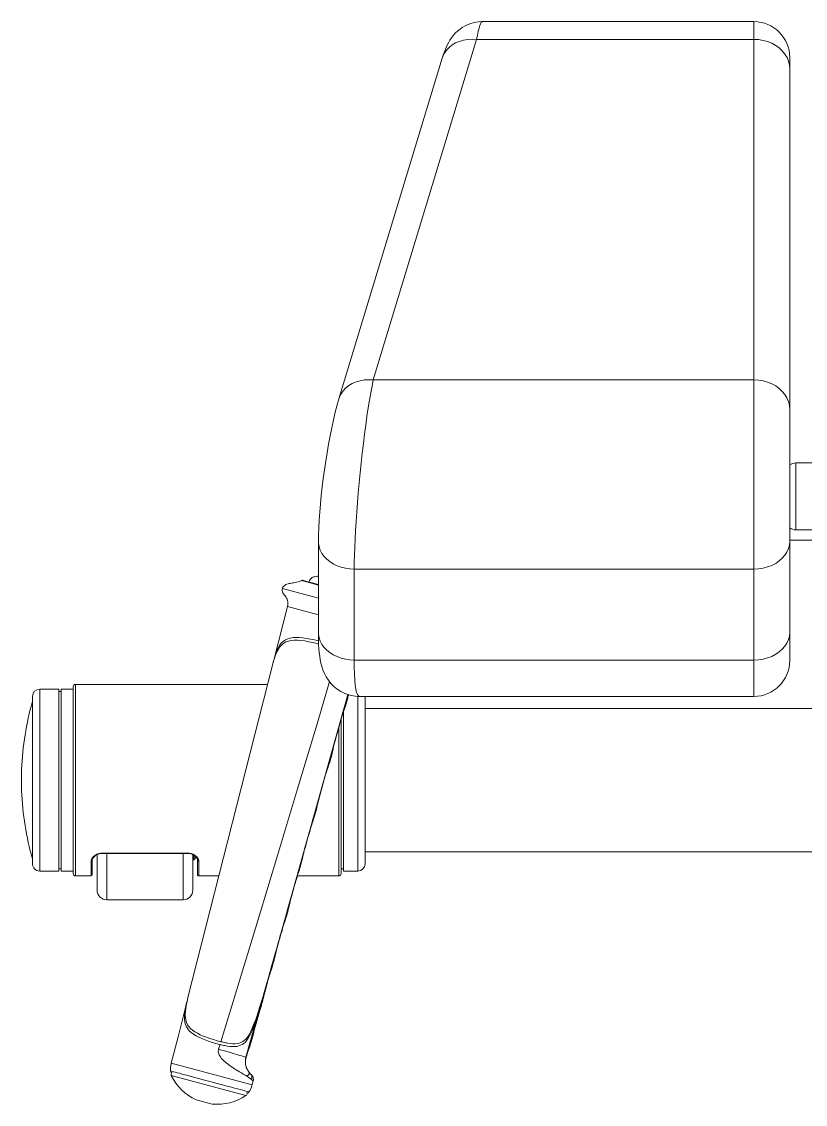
# Model space of a CAD drawing. Header units: centimetres. Extents: x 118932 to 154602, y -32682 to -23521.
# Drawn here: x 129637.79 to 129670.54, y -27739.6 to -27694.37 of the extents above; entities that cross this region are included whole.
import ezdxf

# ---------------------------------------------------------------- set-up
doc = ezdxf.new("R2010")
doc.units = ezdxf.units.CM
doc.header["$LTSCALE"] = 50
doc.header["$MEASUREMENT"] = 0
doc.layers.add('GEN_02_TF_Mobilya', color=7, linetype='Continuous', lineweight=5, true_color=0x745e3d)

# ---------------------------------------------------------------- blocks, each defined once
blk = doc.blocks.new('spor aletleri 3')
at = {"layer": 'GEN_02_TF_Mobilya'}
for p, q in [((-6.689, -102.316), (-4.099, -102.316)), ((-27.679, -105.076), (-26.387, -105.422)), ((-36.631, -108.437), (-36.632, -116.235)), ((-38.331, -115.835), (-38.331, -108.837)), ((-37.131, -108.637), (-37.231, -108.637)), ((-25.459, -109.876), (-25.146, -108.762)), ((-24.435, -115.835), (-24.435, -108.837)), ((-24.435, -109.337), (-3.94, -109.337)), ((-25.435, -116.235), (-25.434, -109.79)), ((-38.785, -112.786), (-38.785, -111.886)), ((-26.602, -113.974), (-26.611, -113.971)), ((-26.524, -113.703), (-26.535, -113.7)), ((-24.435, -115.335), (22.552, -115.336)), ((-31.833, -115.39), (-35.432, -115.39)), ((-31.633, -115.66), (-31.583, -115.66)), ((-27.057, -115.596), (-27.068, -115.594)), ((-26.993, -115.356), (-27, -115.355)), ((-37.131, -116.035), (-37.231, -116.035)), ((-27.224, -116.187), (-27.234, -116.184)), ((-25.435, -116.035), (-25.335, -116.035)), ((-27.93, -118.698), (-27.93, -118.698)), ((-31.868, -121.559), (-31.89, -121.642)), ((-29.372, -123.785), (-29.371, -123.786)), ((-32.532, -124.68), (-29.412, -125.516)), ((-31.493, -125.689), (-30.817, -125.87))]:
    blk.add_line(p, q, dxfattribs=at)
at = {"layer": 'GEN_02_TF_Mobilya', "flags": 128}
for points in [[(-6.689, -102.367), (-6.702, -102.517), (-6.741, -102.664), (-6.804, -102.806), (-6.89, -102.941), (-6.999, -103.066), (-7.129, -103.179), (-7.276, -103.278), (-7.439, -103.362), (-7.615, -103.428), (-7.801, -103.476), (-7.993, -103.506), (-8.189, -103.515), (-24.887, -103.515), (-25.074, -103.506), (-25.258, -103.479), (-25.437, -103.435), (-25.606, -103.375), (-25.765, -103.298), (-25.91, -103.207), (-26.039, -103.103), (-26.149, -102.987), (-26.241, -102.861), (-26.311, -102.728), (-26.358, -102.589), (-26.383, -102.447), (-26.387, -102.367), (-26.387, -106.168), (-26.386, -106.324), (-26.382, -106.51), (-26.374, -106.686), (-26.364, -106.852), (-26.35, -107.008), (-26.331, -107.158), (-26.308, -107.302), (-26.279, -107.443), (-26.242, -107.586), (-26.195, -107.73), (-26.134, -107.876), (-26.059, -108.021), (-25.967, -108.163), (-25.859, -108.299), (-25.735, -108.425), (-25.596, -108.538), (-25.445, -108.635), (-25.282, -108.714), (-25.108, -108.776), (-24.925, -108.817), (-24.733, -108.836), (-24.675, -108.837), (-24.675, -108.837), (-24.714, -108.82), (-24.754, -108.764), (-24.789, -108.668), (-24.819, -108.534), (-24.843, -108.361), (-24.862, -108.152), (-24.876, -107.907), (-24.884, -107.628), (-24.887, -107.317), (-24.887, -103.515), (-24.885, -103.238), (-24.879, -102.936), (-24.868, -102.612), (-24.853, -102.267), (-24.834, -101.905), (-24.811, -101.528), (-24.784, -101.138), (-24.753, -100.737), (-24.719, -100.329), (-24.682, -99.917), (-24.642, -99.502), (-24.599, -99.089), (-24.553, -98.679), (-24.506, -98.276), (-24.456, -97.882), (-24.406, -97.501), (-24.354, -97.135), (-24.301, -96.786), (-24.248, -96.457), (-24.195, -96.151), (-24.143, -95.869), (-24.091, -95.614), (-19.774, -81.387), (-19.962, -81.377), (-20.146, -81.388), (-20.324, -81.418), (-20.493, -81.468), (-20.651, -81.536), (-20.795, -81.621), (-20.922, -81.722), (-21.031, -81.838), (-21.119, -81.966), (-21.185, -82.104), (-21.209, -82.173), (-21.169, -82.047), (-21.122, -81.911), (-21.078, -81.795), (-21.034, -81.693), (-20.99, -81.598), (-20.941, -81.506), (-20.886, -81.413), (-20.821, -81.316), (-20.739, -81.212), (-20.64, -81.104), (-20.521, -80.997), (-20.383, -80.896), (-20.228, -80.808), (-20.059, -80.736), (-19.881, -80.683), (-19.697, -80.653), (-19.54, -80.645), (-19.553, -80.649), (-19.579, -80.676), (-19.607, -80.73), (-19.638, -80.81), (-19.67, -80.917), (-19.703, -81.049), (-19.738, -81.206), (-19.774, -81.387), (-8.189, -81.387), (-7.993, -81.397), (-7.801, -81.428), (-7.615, -81.48), (-7.439, -81.55), (-7.276, -81.639), (-7.128, -81.745), (-6.999, -81.865), (-6.89, -81.998), (-6.803, -82.141), (-6.74, -82.292), (-6.702, -82.449), (-6.689, -82.608)], [(-19.541, -80.645), (-8.189, -80.645), (-8.189, -108.837), (-24.673, -108.837)], [(-21.209, -82.173), (-25.526, -96.4), (-25.599, -96.655), (-25.679, -96.963), (-25.755, -97.283), (-25.826, -97.615), (-25.894, -97.956), (-25.959, -98.303), (-26.02, -98.655), (-26.077, -99.011), (-26.13, -99.369), (-26.179, -99.727), (-26.224, -100.085), (-26.264, -100.439), (-26.3, -100.79), (-26.33, -101.134), (-26.354, -101.469), (-26.372, -101.793), (-26.384, -102.106), (-26.387, -102.367)], [(-6.689, -82.145), (-6.689, -82.147), (-6.69, -107.325), (-6.69, -107.337)], [(-6.689, -96.836), (-6.702, -96.677), (-6.741, -96.52), (-6.804, -96.369), (-6.89, -96.225), (-6.999, -96.092), (-7.129, -95.972), (-7.276, -95.867), (-7.439, -95.778), (-7.615, -95.707), (-7.801, -95.656), (-7.993, -95.625), (-8.189, -95.614), (-24.091, -95.614), (-24.278, -95.605), (-24.463, -95.616), (-24.641, -95.646), (-24.81, -95.695), (-24.968, -95.763), (-25.112, -95.849), (-25.239, -95.95), (-25.348, -96.065), (-25.436, -96.193), (-25.502, -96.332), (-25.526, -96.4)], [(-26.387, -104.735), (-27.891, -104.331), (-27.882, -104.303), (-27.865, -104.27), (-27.842, -104.239), (-27.813, -104.211), (-27.779, -104.187), (-27.74, -104.166), (-27.699, -104.15), (-27.654, -104.135), (-27.608, -104.124), (-27.56, -104.113), (-27.51, -104.104), (-27.458, -104.095), (-27.405, -104.086), (-27.351, -104.077), (-27.295, -104.065), (-27.237, -104.052), (-27.179, -104.034), (-27.119, -104.011), (-27.091, -103.997), (-27.084, -103.999), (-27.062, -104.005), (-26.982, -104.027), (-26.828, -104.069), (-26.631, -104.123), (-26.387, -104.188)], [(-26.387, -104.159), (-27.019, -103.99), (-27.037, -103.987), (-27.055, -103.987), (-27.074, -103.99), (-27.091, -103.997)], [(-26.387, -103.738), (-26.415, -103.843), (-26.387, -103.85)], [(-26.382, -106.515), (-26.553, -106.476), (-26.721, -106.441), (-26.884, -106.413), (-27.038, -106.391), (-27.184, -106.377), (-27.32, -106.373), (-27.446, -106.38), (-27.562, -106.398), (-27.667, -106.427), (-27.762, -106.47), (-27.848, -106.526), (-27.924, -106.596), (-27.994, -106.682), (-28.058, -106.784), (-28.116, -106.906), (-28.169, -107.047), (-28.22, -107.21), (-28.251, -107.329), (-27.679, -105.076), (-27.666, -105.012), (-27.661, -104.949), (-27.665, -104.889), (-27.677, -104.831), (-27.696, -104.777), (-27.721, -104.727), (-27.749, -104.68), (-27.78, -104.636), (-27.811, -104.593), (-27.84, -104.551), (-27.866, -104.509), (-27.886, -104.464), (-27.897, -104.419), (-27.899, -104.375), (-27.891, -104.331)], [(-6.69, -106.168), (-6.702, -106.318), (-6.741, -106.465), (-6.804, -106.608), (-6.89, -106.742), (-6.999, -106.867), (-7.129, -106.98), (-7.276, -107.079), (-7.439, -107.163), (-7.615, -107.229), (-7.801, -107.278), (-7.993, -107.307), (-8.189, -107.317), (-24.887, -107.317), (-25.074, -107.308), (-25.258, -107.281), (-25.437, -107.237), (-25.606, -107.176), (-25.765, -107.099), (-25.91, -107.008), (-26.039, -106.904), (-26.149, -106.788), (-26.241, -106.663), (-26.311, -106.529), (-26.358, -106.391), (-26.383, -106.248), (-26.387, -106.168)], [(-28.302, -107.53), (-28.285, -107.461), (-28.232, -107.276), (-28.177, -107.114), (-28.119, -106.976), (-28.057, -106.859), (-27.99, -106.761), (-27.916, -106.68), (-27.834, -106.614), (-27.742, -106.563), (-27.64, -106.526), (-27.526, -106.501), (-27.4, -106.49), (-27.263, -106.49), (-27.115, -106.501), (-26.956, -106.522), (-26.788, -106.55), (-26.613, -106.585), (-26.433, -106.626), (-26.376, -106.64)], [(-25.922, -108.22), (-26.401, -109.838), (-27.255, -112.704), (-28.087, -115.479), (-28.898, -118.164), (-29.689, -120.759), (-30.458, -123.263), (-30.613, -123.222), (-30.766, -123.178), (-30.915, -123.131), (-31.059, -123.08), (-31.196, -123.027), (-31.324, -122.971), (-31.442, -122.912), (-31.548, -122.849), (-31.642, -122.782), (-31.724, -122.711), (-31.793, -122.634), (-31.848, -122.552), (-31.892, -122.464), (-31.923, -122.367), (-31.942, -122.259), (-31.949, -122.138), (-31.943, -122.002), (-31.925, -121.852), (-31.896, -121.69), (-31.857, -121.516), (-31.834, -121.423), (-28.304, -107.536)], [(-28.251, -107.329), (-28.268, -107.395), (-28.276, -107.431)], [(-36.631, -108.537), (-37.131, -108.537), (-37.131, -116.135), (-36.632, -116.135)], [(-35.832, -115.681), (-35.83, -115.658), (-35.821, -115.626), (-35.806, -115.595), (-35.786, -115.564), (-35.761, -115.536), (-35.733, -115.509), (-35.701, -115.485), (-35.666, -115.463), (-35.628, -115.444), (-35.587, -115.428), (-35.544, -115.415), (-35.499, -115.407), (-35.453, -115.402), (-35.432, -115.402), (-35.432, -115.39), (-35.474, -115.392), (-35.516, -115.397), (-35.559, -115.406), (-35.601, -115.418), (-35.644, -115.435), (-35.685, -115.455), (-35.725, -115.48), (-35.762, -115.508), (-35.796, -115.54), (-35.826, -115.575), (-35.85, -115.611), (-35.867, -115.649), (-35.878, -115.686), (-35.882, -115.723), (-35.882, -116.335), (-36.532, -116.335), (-36.531, -108.337), (-28.508, -108.337)], [(-27.942, -118.7), (-27.819, -118.262), (-27.707, -117.864), (-27.655, -117.681), (-27.606, -117.506), (-27.558, -117.338), (-27.513, -117.177), (-27.428, -116.874), (-27.334, -116.541), (-27.234, -116.184), (-27.067, -115.593), (-26.947, -115.165), (-26.618, -113.995), (-26.611, -113.97), (-26.535, -113.701), (-26.448, -113.391), (-26.33, -112.971), (-26.086, -112.101), (-26.018, -111.859), (-25.946, -111.601), (-25.868, -111.325), (-25.767, -110.964), (-25.618, -110.43), (-25.536, -110.139), (-25.463, -109.875), (-25.385, -109.597), (-25.317, -109.351), (-25.254, -109.126), (-25.197, -108.914), (-25.156, -108.759)], [(-25.15, -108.761), (-25.193, -108.917), (-25.261, -109.159), (-25.408, -109.686), (-25.46, -109.875), (-25.667, -110.615), (-25.765, -110.965)], [(-25.453, -109.857), (-25.432, -109.78), (-25.411, -109.707), (-25.39, -109.639), (-25.371, -109.576), (-25.352, -109.518), (-25.333, -109.463), (-25.314, -109.411), (-25.295, -109.36), (-25.277, -109.31), (-25.259, -109.259), (-25.241, -109.207), (-25.224, -109.153), (-25.209, -109.1), (-25.194, -109.047), (-25.18, -108.997), (-25.168, -108.95), (-25.157, -108.904), (-25.148, -108.861), (-25.139, -108.821), (-25.132, -108.784), (-25.128, -108.768)], [(-25.335, -109.469), (-25.335, -116.135), (-24.735, -116.135), (-24.735, -108.836)], [(-25.317, -109.351), (-28.476, -120.591), (-28.328, -120.065), (-28.263, -119.838), (-28.205, -119.63), (-28.177, -119.532), (-28.126, -119.35), (-28.079, -119.183), (-28.015, -118.958), (-27.977, -118.823), (-27.96, -118.763), (-27.94, -118.701)], [(-25.534, -110.145), (-25.535, -116.335), (-27.261, -116.335)], [(-25.66, -110.59), (-25.765, -110.965), (-25.788, -111.047), (-25.813, -111.139), (-25.867, -111.337), (-25.896, -111.442), (-25.928, -111.561), (-25.962, -111.683), (-25.999, -111.813), (-26.039, -111.952), (-26.082, -112.099), (-26.124, -112.244), (-26.159, -112.368), (-26.199, -112.51), (-26.241, -112.659), (-26.284, -112.814), (-26.308, -112.901), (-26.327, -112.97), (-26.343, -113.028), (-26.358, -113.085), (-26.372, -113.139), (-26.4, -113.244), (-26.426, -113.343), (-26.439, -113.391), (-26.454, -113.446), (-26.468, -113.5), (-26.483, -113.553), (-26.497, -113.605), (-26.511, -113.655), (-26.524, -113.703), (-26.536, -113.745), (-26.547, -113.787), (-26.56, -113.832), (-26.573, -113.877), (-26.587, -113.924), (-26.605, -113.986), (-26.62, -114.039), (-26.645, -114.122), (-26.681, -114.242), (-26.698, -114.298), (-26.708, -114.331), (-26.734, -114.424), (-26.763, -114.521), (-26.785, -114.6), (-26.822, -114.732), (-26.853, -114.843), (-26.883, -114.948), (-26.914, -115.062), (-26.943, -115.166), (-26.952, -115.199), (-26.961, -115.232), (-26.978, -115.295), (-26.994, -115.356), (-27.046, -115.553), (-27.058, -115.596), (-27.084, -115.692), (-27.11, -115.79), (-27.139, -115.894), (-27.168, -115.996), (-27.195, -116.091), (-27.223, -116.187), (-27.238, -116.237), (-27.271, -116.349), (-27.289, -116.41), (-27.308, -116.475), (-27.328, -116.544)], [(-26.073, -112.073), (-26.049, -111.997), (-26.026, -111.926), (-26.003, -111.858), (-25.979, -111.793), (-25.956, -111.727), (-25.934, -111.661), (-25.913, -111.594), (-25.893, -111.527), (-25.873, -111.46), (-25.856, -111.395), (-25.839, -111.334), (-25.825, -111.273), (-25.811, -111.214), (-25.799, -111.154), (-25.787, -111.094), (-25.774, -111.033), (-25.76, -110.967)], [(-26.706, -114.329), (-26.685, -114.259), (-26.664, -114.193), (-26.644, -114.132), (-26.624, -114.075), (-26.587, -113.967), (-26.569, -113.915), (-26.552, -113.861), (-26.535, -113.805), (-26.517, -113.745), (-26.5, -113.682), (-26.482, -113.616), (-26.465, -113.548), (-26.449, -113.48), (-26.434, -113.414), (-26.419, -113.349)], [(-35.832, -115.681), (-35.833, -115.692), (-35.838, -115.702), (-35.846, -115.711), (-35.857, -115.717), (-35.869, -115.722), (-35.882, -115.723)], [(-35.832, -116.285), (-35.832, -116.281), (-35.832, -115.681)], [(-35.632, -116.935), (-35.632, -116.929), (-35.632, -115.446)], [(-31.833, -115.402), (-31.81, -115.403), (-31.763, -115.407), (-31.719, -115.416), (-31.676, -115.428), (-31.635, -115.444), (-31.598, -115.464), (-31.563, -115.486), (-31.531, -115.51), (-31.502, -115.537), (-31.478, -115.565), (-31.458, -115.596), (-31.443, -115.627), (-31.435, -115.659), (-31.433, -115.681), (-31.431, -115.692), (-31.426, -115.702), (-31.418, -115.711), (-31.408, -115.717), (-31.396, -115.722), (-31.383, -115.723), (-31.387, -115.686), (-31.397, -115.649), (-31.415, -115.611), (-31.439, -115.575), (-31.468, -115.54), (-31.502, -115.508), (-31.54, -115.48), (-31.58, -115.455), (-31.621, -115.435), (-31.663, -115.418), (-31.706, -115.406), (-31.749, -115.397), (-31.791, -115.392), (-31.833, -115.39), (-31.833, -115.402), (-35.432, -115.402)], [(-32.033, -115.402), (-32.033, -117.335), (-35.232, -117.335), (-35.232, -115.402)], [(-31.633, -116.935), (-31.633, -116.929), (-31.633, -115.446)], [(-31.583, -115.473), (-31.583, -115.66), (-31.533, -115.61), (-31.533, -115.508)], [(-31.433, -116.285), (-31.433, -116.281), (-31.433, -115.681), (-31.433, -115.681)], [(-30.541, -116.335), (-31.383, -116.335), (-31.383, -115.723)], [(-27.326, -116.544), (-27.305, -116.472), (-27.278, -116.388), (-27.252, -116.307), (-27.226, -116.228), (-27.201, -116.152), (-27.178, -116.078), (-27.155, -116.004), (-27.133, -115.928), (-27.112, -115.85), (-27.09, -115.769), (-27.07, -115.687), (-27.051, -115.609), (-27.033, -115.532), (-27.015, -115.453), (-26.996, -115.37)], [(-27.334, -116.542), (-27.328, -116.544), (-27.345, -116.604), (-27.362, -116.662), (-27.378, -116.718), (-27.394, -116.773), (-27.423, -116.877), (-27.462, -117.015), (-27.501, -117.156), (-27.539, -117.296), (-27.578, -117.439), (-27.618, -117.583), (-27.655, -117.721), (-27.692, -117.854), (-27.728, -117.982), (-27.765, -118.11), (-27.801, -118.236), (-27.873, -118.482), (-27.906, -118.597), (-27.937, -118.704), (-27.982, -118.857), (-28.067, -119.155), (-28.113, -119.319), (-28.213, -119.671), (-28.323, -120.056), (-28.315, -120.044), (-28.306, -120.031), (-28.298, -120.019), (-28.291, -120.007), (-28.284, -119.995), (-28.277, -119.982)], [(-27.93, -118.698), (-27.905, -118.613), (-27.878, -118.523), (-27.851, -118.437), (-27.825, -118.356), (-27.799, -118.278), (-27.776, -118.205), (-27.753, -118.133), (-27.731, -118.062), (-27.71, -117.989), (-27.689, -117.912), (-27.668, -117.831), (-27.648, -117.747), (-27.627, -117.66), (-27.606, -117.574), (-27.584, -117.483), (-27.56, -117.387), (-27.534, -117.285), (-27.504, -117.172), (-27.473, -117.058), (-27.442, -116.946), (-27.422, -116.876), (-27.428, -116.875)], [(-28.13, -119.428), (-28.105, -119.328), (-28.069, -119.194), (-28.063, -119.17), (-28.054, -119.138), (-28.037, -119.074), (-28.019, -119.011), (-28.002, -118.949), (-27.985, -118.888), (-27.968, -118.829), (-27.952, -118.772), (-27.936, -118.718), (-27.93, -118.699), (-27.931, -118.7), (-27.932, -118.701), (-27.934, -118.703), (-27.937, -118.704), (-27.941, -118.703)], [(-28.137, -119.453), (-28.178, -119.612), (-28.211, -119.74), (-28.242, -119.859), (-28.277, -119.982), (-28.358, -120.257), (-28.439, -120.529), (-28.425, -120.483), (-28.394, -120.378), (-28.364, -120.28), (-28.335, -120.188), (-28.309, -120.103), (-28.285, -120.02), (-28.261, -119.937), (-28.238, -119.855), (-28.215, -119.765), (-28.191, -119.668), (-28.165, -119.564), (-28.137, -119.453), (-28.13, -119.428)], [(-28.323, -120.056), (-28.338, -120.109), (-28.363, -120.198), (-28.412, -120.372), (-28.424, -120.411), (-28.46, -120.539), (-28.5, -120.683), (-28.515, -120.735), (-28.547, -120.846), (-28.581, -120.967), (-28.599, -121.031), (-28.659, -121.243), (-28.681, -121.32), (-28.704, -121.4)], [(-28.476, -120.591), (-28.554, -120.862), (-28.627, -121.117), (-28.697, -121.356), (-28.764, -121.579), (-28.827, -121.788), (-28.888, -121.982), (-28.948, -122.163), (-29.006, -122.331), (-29.062, -122.487), (-29.119, -122.63), (-29.176, -122.761), (-29.233, -122.879), (-29.292, -122.984), (-29.353, -123.076), (-29.417, -123.152), (-29.482, -123.214), (-29.549, -123.262), (-29.619, -123.298), (-29.693, -123.323), (-29.773, -123.34), (-29.863, -123.347), (-29.961, -123.346), (-30.064, -123.338), (-30.173, -123.323), (-30.219, -123.315), (-30.265, -123.306), (-30.312, -123.297), (-30.359, -123.286), (-30.408, -123.275), (-30.458, -123.263)], [(-28.439, -120.529), (-28.506, -120.761), (-28.571, -120.993), (-28.624, -121.189), (-28.638, -121.239), (-28.699, -121.47), (-28.745, -121.643), (-28.783, -121.787), (-28.826, -121.938), (-28.873, -122.1), (-28.924, -122.273), (-28.978, -122.46), (-29.031, -122.649), (-29.078, -122.826), (-29.118, -122.985), (-29.155, -123.129), (-29.193, -123.263), (-29.236, -123.396), (-29.292, -123.56), (-29.369, -123.786), (-29.407, -123.921), (-29.391, -123.867), (-29.39, -123.863), (-29.39, -123.863), (-29.389, -123.861), (-29.389, -123.859), (-29.387, -123.854), (-29.385, -123.847), (-29.382, -123.838), (-29.376, -123.819), (-29.365, -123.787), (-29.358, -123.766), (-29.346, -123.724), (-29.342, -123.709)], [(-28.474, -120.592), (-29.372, -123.785), (-29.369, -123.786)], [(-29.361, -123.763), (-29.303, -123.598), (-29.255, -123.462), (-29.215, -123.344), (-29.18, -123.233), (-29.148, -123.113), (-29.117, -122.987), (-29.085, -122.855), (-29.051, -122.723), (-29.017, -122.598), (-28.983, -122.477), (-28.949, -122.362), (-28.918, -122.254), (-28.887, -122.151), (-28.858, -122.054), (-28.83, -121.962), (-28.804, -121.874), (-28.78, -121.789), (-28.758, -121.707), (-28.736, -121.62), (-28.712, -121.523), (-28.684, -121.413), (-28.652, -121.294), (-28.624, -121.189)], [(-30.495, -123.382), (-30.511, -123.378), (-30.672, -123.335), (-30.827, -123.29), (-30.977, -123.241), (-31.119, -123.19), (-31.255, -123.135), (-31.382, -123.078), (-31.499, -123.017), (-31.604, -122.952), (-31.698, -122.882), (-31.778, -122.808), (-31.845, -122.728), (-31.899, -122.642), (-31.94, -122.548), (-31.968, -122.446), (-31.983, -122.334), (-31.985, -122.209), (-31.974, -122.068), (-31.95, -121.913), (-31.914, -121.743), (-31.89, -121.642), (-31.955, -121.897), (-32.25, -123.06), (-32.532, -124.161), (-29.153, -125.067), (-29.162, -125.098), (-29.184, -125.164), (-29.21, -125.226), (-29.24, -125.284), (-29.273, -125.338), (-29.289, -125.362), (-29.297, -125.359), (-29.36, -125.342), (-29.414, -125.327), (-29.482, -125.309), (-29.66, -125.262), (-29.768, -125.233), (-29.887, -125.201), (-30.016, -125.166), (-30.154, -125.129), (-30.299, -125.09), (-30.451, -125.05), (-30.608, -125.008), (-30.925, -124.923)], [(-29.287, -124.53), (-29.277, -124.548), (-29.272, -124.571), (-29.274, -124.593), (-29.283, -124.615), (-29.297, -124.636), (-29.318, -124.658), (-29.346, -124.68), (-29.377, -124.705), (-29.449, -124.66), (-29.525, -124.614), (-29.601, -124.569), (-29.677, -124.523), (-29.753, -124.478), (-29.827, -124.432), (-29.899, -124.387), (-29.968, -124.342), (-30.035, -124.298), (-30.099, -124.253), (-30.16, -124.209), (-30.218, -124.165), (-30.272, -124.121), (-30.322, -124.078), (-30.368, -124.034), (-30.41, -123.99), (-30.447, -123.946), (-30.48, -123.901), (-30.509, -123.857), (-30.532, -123.814), (-30.549, -123.77), (-30.561, -123.728), (-30.567, -123.686), (-30.568, -123.647), (-30.564, -123.611), (-30.556, -123.578), (-30.495, -123.382), (-30.443, -123.395), (-30.392, -123.407), (-30.341, -123.418), (-30.291, -123.428), (-30.242, -123.437), (-30.195, -123.444), (-30.084, -123.459), (-29.981, -123.466), (-29.883, -123.466), (-29.793, -123.458), (-29.71, -123.441), (-29.634, -123.415), (-29.564, -123.38), (-29.497, -123.334), (-29.434, -123.276), (-29.374, -123.206), (-29.316, -123.122), (-29.259, -123.025), (-29.205, -122.916), (-29.152, -122.795), (-29.099, -122.663), (-29.047, -122.52), (-28.994, -122.364), (-28.94, -122.197), (-28.885, -122.018), (-28.827, -121.826), (-28.767, -121.62), (-28.704, -121.4), (-29.411, -123.916), (-29.427, -123.987), (-29.436, -124.06), (-29.437, -124.133), (-29.43, -124.206), (-29.416, -124.277), (-29.399, -124.331)], [(-30.556, -123.578), (-30.428, -123.615), (-30.303, -123.651), (-30.064, -123.72), (-29.952, -123.752), (-29.847, -123.783), (-29.752, -123.811), (-29.666, -123.836), (-29.591, -123.858), (-29.529, -123.877), (-29.479, -123.892), (-29.443, -123.904), (-29.42, -123.912), (-29.411, -123.916), (-29.407, -123.921)], [(-29.407, -123.921), (-29.417, -123.963), (-29.429, -124.039), (-29.433, -124.117), (-29.428, -124.194), (-29.414, -124.271), (-29.392, -124.345), (-29.375, -124.387)], [(-29.37, -123.788), (-29.369, -123.786), (-29.368, -123.784)], [(-29.368, -123.787), (-29.366, -123.787), (-29.365, -123.787)], [(-32.532, -124.161), (-32.54, -124.193), (-32.553, -124.261), (-32.562, -124.328), (-32.565, -124.393), (-32.564, -124.456), (-32.561, -124.485), (-32.553, -124.487), (-32.49, -124.503), (-32.436, -124.517), (-32.368, -124.536), (-32.285, -124.558), (-32.19, -124.584), (-32.081, -124.613), (-31.962, -124.645), (-31.833, -124.679), (-31.696, -124.716), (-31.551, -124.755), (-31.245, -124.837), (-31.086, -124.88), (-30.925, -124.923)], [(-29.24, -124.594), (-29.239, -124.595), (-29.239, -124.594), (-29.241, -124.592), (-29.243, -124.59), (-29.246, -124.586), (-29.249, -124.583), (-29.252, -124.578), (-29.256, -124.573), (-29.26, -124.568), (-29.264, -124.563), (-29.273, -124.55), (-29.287, -124.53), (-29.287, -124.53), (-29.292, -124.523), (-29.3, -124.512), (-29.307, -124.501), (-29.315, -124.49), (-29.322, -124.478), (-29.33, -124.467), (-29.337, -124.455), (-29.345, -124.443), (-29.352, -124.43), (-29.359, -124.418), (-29.365, -124.405), (-29.372, -124.393), (-29.378, -124.381), (-29.383, -124.369), (-29.388, -124.358), (-29.393, -124.347), (-29.397, -124.337), (-29.4, -124.328), (-29.403, -124.319), (-29.406, -124.312), (-29.408, -124.306), (-29.409, -124.3), (-29.41, -124.297), (-29.411, -124.296)], [(-29.377, -124.705), (-29.334, -124.732), (-29.295, -124.757), (-29.26, -124.782), (-29.228, -124.804), (-29.2, -124.826), (-29.176, -124.845), (-29.147, -124.871), (-29.126, -124.89), (-29.109, -124.905), (-29.101, -124.867), (-29.1, -124.83), (-29.104, -124.792), (-29.113, -124.755), (-29.128, -124.721), (-29.148, -124.689), (-29.173, -124.66), (-29.23, -124.602), (-29.249, -124.584), (-29.266, -124.564), (-29.283, -124.544)], [(-29.228, -124.605), (-29.23, -124.603), (-29.231, -124.601), (-29.235, -124.598), (-29.242, -124.591), (-29.247, -124.585), (-29.249, -124.582), (-29.258, -124.573)], [(-29.23, -124.602), (-29.21, -124.626), (-29.193, -124.652), (-29.179, -124.682), (-29.17, -124.713), (-29.164, -124.745), (-29.164, -124.779), (-29.168, -124.812), (-29.176, -124.845)], [(-29.153, -125.067), (-29.132, -124.986), (-29.109, -124.905)]]:
    blk.add_lwpolyline(points, dxfattribs=at)
for points in [[(-6.44, -101.879), (-6.44, -99.08), (-5.635, -99.08), (-5.636, -101.879)], [(-38.031, -108.537), (-38.031, -116.135), (-37.231, -116.135), (-37.231, -108.537)]]:
    blk.add_lwpolyline(points, close=True, dxfattribs=at)
at = {"layer": 'GEN_02_TF_Mobilya'}
for centre, radius, start, end in [((-8.189, -82.145), 1.5, 359.9993, 89.9993), ((-6.44, -99.48), 0.4, 89.9993, 128.6869), ((-6.44, -101.479), 0.4, 231.3118, 269.9993), ((-26.492, -104.132), 0.3, 74.9993, 164.6987), ((-8.189, -107.337), 1.5, 269.9993, 359.9993), ((-38.031, -108.837), 0.3, 89.9993, 179.9993), ((-36.531, -108.437), 0.1, 89.9993, 179.9993), ((-26.797, -112.336), 11.997, 164.0373, 177.8503), ((-26.797, -112.336), 11.997, 182.1484, 195.9614), ((-38.031, -115.835), 0.3, 179.9993, 269.9993), ((-36.532, -116.235), 0.1, 179.9993, 269.9993), ((-25.535, -116.235), 0.1, 269.9993, 359.9993), ((-24.735, -115.835), 0.3, 269.9993, 359.9993), ((-35.882, -116.285), 0.05, 269.9993, 359.9993), ((-31.383, -116.285), 0.05, 179.9993, 269.9993), ((-35.232, -116.935), 0.4, 179.9993, 269.9993), ((-32.033, -116.935), 0.4, 269.9993, 359.9993), ((-32.461, -124.476), 0.1, 185.2823, 242.1246), ((-32.442, -124.636), 0.1, 132.7016, 206.1114), ((-30.607, -123.737), 2.143, 206.1114, 245.604), ((-30.607, -123.737), 2.143, 264.3947, 303.8873), ((-29.468, -125.433), 0.1, 303.8873, 17.3062), ((-29.371, -125.304), 0.1, 268.9889, 324.7087)]:
    blk.add_arc(centre, radius, start, end, dxfattribs=at)
blk = doc.blocks.new('c blok level -1 tefriş')
blk.add_blockref('spor aletleri 3', (89.924, 927.074, -0.003))

msp = doc.modelspace()

# ---------------------------------------------------------------- block references
msp.add_blockref('c blok level -1 tefriş', (129586.651, -28540.795, 0.003))

doc.saveas('drawing.dxf')
